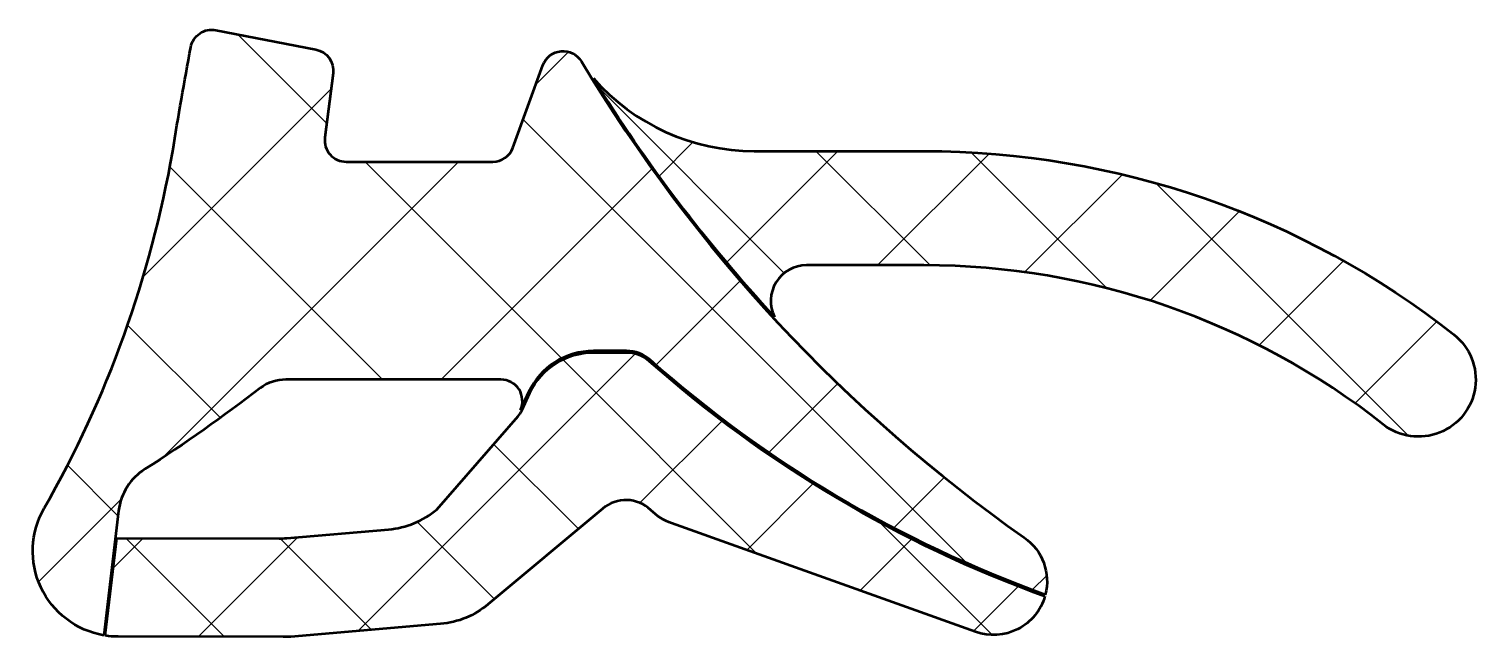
# Model space of a CAD drawing. Extents: x -2.6 to 17.7, y -8.8 to -0.3.
import ezdxf

# ---------------------------------------------------------------- set-up
doc = ezdxf.new("R2010")
doc.units = 0
for name, color, linetype, lineweight in [('0S-Alu contour', 7, 'Continuous', 50), ('0S-EPDM contour', 22, 'Continuous', 50), ('0S-EPDM hatch', 25, 'Continuous', 25), ('0S-PT contour', 91, 'Continuous', 50), ('0S-PT hatch', 103, 'Continuous', 25)]:
    doc.layers.add(name, color=color, linetype=linetype, lineweight=lineweight)
pattern_1 = [(135, (0, 0), (-1.077630734528298, -1.077630734528298), []), (225, (0, 0), (1.077630734528298, -1.077630734528298), [])]

# ---------------------------------------------------------------- blocks, each defined once
blk = doc.blocks.new('284836__F780E722_7C8A_4C89_8936_263770B35945_')
at = {"layer": '0S-EPDM hatch'}
h = blk.add_hatch(dxfattribs=at)
h.set_pattern_fill('ANSI37', color=256, scale=0.625, angle=90, style=0)
h.set_pattern_definition([(135, (0, 0), (-1.403165018917055, -1.403165018917055), []), (225, (0, 0), (1.403165018917055, -1.403165018917055), [])])
edge = h.paths.add_edge_path()
edge.add_ellipse((0.0066287851986198, -0.6001346944605435), major_axis=(-0.300000000000189, 0), ratio=1, start_angle=258.99999999999943, end_angle=349.4282559009616, ccw=False)
edge.add_line((0.0638714838116221, -0.3056465394260593), (1.463871483811621, -0.5777789722188585))
edge.add_ellipse((1.406628785198658, -0.8722671272531567), major_axis=(-0.2999999999999992, 0), ratio=1, start_angle=172.7861533891374, end_angle=259, ccw=False)
edge.add_line((1.704254100156307, -0.909939025219139), (1.59001723348322, -1.81246279649437))
edge.add_arc((1.88764254844087, -1.850134694460351), 0.2999999999999999, 172.7861533891375, 269.9999999999999)
edge.add_line((1.88764254844087, -2.150134694460351), (3.94197098859581, -2.150134694460351))
edge.add_arc((3.941970988595811, -1.850134694460352), 0.2999999999999989, 269.9999999999999, 339.9999999999999)
edge.add_line((4.223878774831582, -1.952740737458053), (4.644341588398478, -0.7975286514626503))
edge.add_ellipse((4.926055911710218, -0.9000642797145691), major_axis=(-0.2997941210564465, 0), ratio=1, start_angle=210.9819483847177, end_angle=339.99999999999994, ccw=False)
edge.add_arc((24.04432783799289, 10.57915592002967), 22.00000000000002, 210.9819483847178, 234.8731947861731)
edge.add_ellipse((10.95425193811576, -8.027628136745356), major_axis=(-0.7500000000000213, 0), ratio=1, start_angle=165.5350311768498, end_angle=234.873194786172, ccw=False)
edge.add_ellipse((17.53798941652237, 7.945700638908931), major_axis=(-17.18946467471557, 0), ratio=1, start_angle=48.48636181836201, end_angle=70.07670919505159, ccw=False)
edge.add_arc((5.813442227002623, -5.300134694460307), 0.4999999999999582, 48.48636181835979, 90.0000000000001)
edge.add_line((5.813442227002622, -4.800134694460349), (5.350444809595384, -4.800134694460351))
edge.add_arc((5.350444809595383, -5.800134694460353), 1.000000000000001, 89.99999999999994, 154.9999999999999)
edge.add_line((4.444137022558732, -5.37751643271965), (4.328187283093511, -5.626699517641694))
edge.add_arc((4.056192086329182, -5.500134858525759), 0.2999999999999985, 335.0465243954098, 450.0000000000003)
edge.add_line((4.05619208632918, -5.20013485852576), (1.044715687351972, -5.20013485852576))
edge.add_arc((1.044715687351969, -5.800134858525755), 0.5999999999999944, 89.99999999999969, 126.5396937592168)
edge.add_ellipse((-13.05415337706931, 12.51158042418751), major_axis=(-22.51064355945228, 0), ratio=1, start_angle=122.60318336249239, end_angle=127.6221089914774, ccw=False)
edge.add_arc((-0.5055158769443472, -7.133077117963988), 0.8000000000000032, 121.6267472179702, 173.2017065308404)
edge.add_line((-1.299891104367384, -7.03837760341084), (-1.507886050239076, -8.783117618281201))
edge.add_ellipse((-1.3012807400394, -7.601037144794005), major_axis=(-1.200000000001006, 0), ratio=1, start_angle=-30.000000000008527, end_angle=80.08592502203072, ccw=False)
edge.add_arc((-15.64856765944909, 0.6109726993719234), 15.33124456596037, 330.2310872461011, 350.1818563130194)
edge.add_ellipse((58.69327780865347, -11.55308983904098), major_axis=(-60.00000000001163, 0), ratio=1, start_angle=349.4282559009546, end_angle=350.84170693443593, ccw=False)
at = {"layer": '0S-EPDM contour', "color": 7}
for points in [[(0.0638714838116221, -0.3056465394260593), (1.463871483811621, -0.5777789722188585)], [(4.223878774831582, -1.952740737458053), (4.644341588398478, -0.7975286514626503)], [(1.704254100156307, -0.909939025219139), (1.59001723348322, -1.81246279649437)], [(1.88764254844087, -2.150134694460351), (3.94197098859581, -2.150134694460351)], [(5.813442227002622, -4.800134694460349), (5.350444809595384, -4.800134694460351)], [(4.05619208632918, -5.20013485852576), (1.044715687351972, -5.20013485852576)], [(4.444137022558732, -5.37751643271965), (4.328187283093511, -5.626699517641694)], [(-1.299891104367384, -7.03837760341084), (-1.507886050239076, -8.783117618281201)]]:
    blk.add_lwpolyline(points, dxfattribs=at)
at = {"layer": '0S-EPDM contour', "color": 7, "extrusion": (0, 0, -1)}
for centre, radius, start, end in [((-0.0066287851986198, -0.6001346944605435), 0.300000000000189, 10.5717440990384, 101.0000000000006), ((-58.69327780865347, -11.55308983904098), 60.00000000001163, 9.15829306556406, 10.57174409904541), ((-1.406628785198658, -0.8722671272531567), 0.2999999999999992, 101, 187.2138466108627), ((-4.926055911710218, -0.9000642797145691), 0.2997941210564465, 20.00000000000007, 149.0180516152823), ((-17.53798941652237, 7.945700638908931), 17.18946467471557, 289.9232908049484, 311.513638181638), ((13.05415337706931, 12.51158042418751), 22.51064355945229, 232.3778910085226, 237.3968166375076), ((1.3012807400394, -7.601037144794005), 1.200000000001006, 279.9140749779693, 30.0000000000085), ((-10.95425193811576, -8.027628136745356), 0.7500000000000213, 125.126805213828, 194.4649688231503)]:
    blk.add_arc(centre, radius, start, end, dxfattribs=at)
at = {"layer": '0S-EPDM contour', "color": 7}
for centre, radius, start, end in [((24.04432783799289, 10.57915592002967), 22.00000000000002, 210.9819483847178, 234.8731947861731), ((1.88764254844087, -1.850134694460351), 0.2999999999999999, 172.7861533891375, 269.9999999999999), ((-15.64856765944909, 0.6109726993719234), 15.33124456596037, 330.2310872461011, 350.1818563130194), ((3.941970988595811, -1.850134694460352), 0.2999999999999989, 269.9999999999999, 339.9999999999999), ((5.350444809595383, -5.800134694460353), 1.000000000000001, 89.99999999999994, 154.9999999999999), ((5.813442227002623, -5.300134694460307), 0.4999999999999582, 48.48636181835979, 90.0000000000001), ((1.044715687351969, -5.800134858525755), 0.5999999999999944, 89.99999999999969, 126.5396937592168), ((4.056192086329182, -5.500134858525759), 0.2999999999999985, 335.0465243954098, 90.00000000000033), ((-0.5055158769443472, -7.133077117963988), 0.8000000000000032, 121.6267472179702, 173.2017065308404)]:
    blk.add_arc(centre, radius, start, end, dxfattribs=at)
blk = doc.blocks.new('284836__2F0A82F5_E147_4EB4_8FF5_7E5917CC4730_')
at = {"layer": '0S-PT hatch'}
h = blk.add_hatch(dxfattribs=at)
h.set_pattern_fill('ANSI37', color=256, scale=0.48, angle=90, style=0)
h.set_pattern_definition(pattern_1)
edge = h.paths.add_edge_path()
edge.add_line((7.602786060648238, -2.000134872925179), (9.980051161898155, -2.000134872925178))
edge.add_ellipse((9.98005116189815, -14.00013487292518), major_axis=(-12, 0), ratio=1, start_angle=231.7867892982618, end_angle=270, ccw=False)
edge.add_ellipse((16.90825439217366, -5.200134872925183), major_axis=(-0.7999999999999968, 0), ratio=1, start_angle=51.78678929826208, end_angle=231.7867892982621, ccw=False)
edge.add_arc((9.980051161898155, -14.00013487292517), 10.39999999999999, 51.78678929826173, 90)
edge.add_line((9.980051161898157, -3.600134872925176), (8.335463403672007, -3.600134872925179))
edge.add_arc((8.335463403672009, -4.10013487292513), 0.4999999999999503, 90.00000000000018, 206.6137982899289)
edge.add_ellipse((24.04432783799519, 10.57915592003134), major_axis=(-21.98000000000288, 0), ratio=1, start_angle=31.73280451299962, end_angle=42.69052481829482, ccw=False)
edge.add_arc((7.602786060648237, 0.9998651270748293), 3.000000000000009, 221.3324540675215, 270)
at = {"layer": '0S-PT contour', "color": 7}
for points in [[(7.602786060648238, -2.000134872925179), (9.980051161898155, -2.000134872925178)], [(9.980051161898157, -3.600134872925176), (8.335463403672007, -3.600134872925179)]]:
    blk.add_lwpolyline(points, dxfattribs=at)
at = {"layer": '0S-PT contour', "color": 7, "extrusion": (0, 0, -1)}
for centre, radius, start, end in [((-24.04432783799519, 10.57915592003134), 21.98000000000288, 317.3094751817052, 328.2671954870004), ((-9.98005116189815, -14.00013487292518), 12, 90.00000000000003, 128.2132107017382), ((-16.90825439217366, -5.200134872925183), 0.7999999999999968, 128.2132107017379, 308.2132107017379)]:
    blk.add_arc(centre, radius, start, end, dxfattribs=at)
at = {"layer": '0S-PT contour', "color": 7}
for centre, radius, start, end in [((7.602786060648237, 0.9998651270748293), 3.000000000000009, 221.3324540675215, 270), ((8.335463403672009, -4.10013487292513), 0.4999999999999503, 90.00000000000018, 206.6137982899289), ((9.980051161898155, -14.00013487292517), 10.39999999999999, 51.78678929826173, 90)]:
    blk.add_arc(centre, radius, start, end, dxfattribs=at)
blk = doc.blocks.new('284836__AEE07AC4_2016_412D_9612_5E67F5391A2A_')
at = {"layer": '0S-PT hatch'}
h = blk.add_hatch(dxfattribs=at)
h.set_pattern_fill('ANSI37', color=256, scale=0.48, angle=90, style=0)
h.set_pattern_definition(pattern_1)
edge = h.paths.add_edge_path()
edge.add_arc((5.806628785197399, -7.387871703876776), 0.5000000000000019, 45.62953553115839, 130.8602214073515)
edge.add_line((5.479520839431621, -7.009717777787288), (3.877479966569392, -8.348047851412632))
edge.add_ellipse((3.108141061017902, -7.427114819968528), major_axis=(-1.199999999999997, 0), ratio=1, start_angle=94.87506891317969, end_angle=129.8750689131796, ccw=False)
edge.add_line((3.21012111195779, -8.622773663121661), (1.111894495775139, -8.801735461821252))
edge.add_ellipse((1.009914444835164, -7.606076618667382), major_axis=(-1.200000000000738, 0), ratio=1, start_angle=89.87506891318088, end_angle=94.87506891318088, ccw=False)
edge.add_line((1.00729789634481, -8.806073766028895), (-1.303897288529803, -8.801034292155785))
edge.add_ellipse((-1.301280740039432, -7.601037144794021), major_axis=(-1.200000000000988, 0), ratio=1, start_angle=81.04187866512422, end_angle=89.87506891317997, ccw=False)
edge.add_line((-1.48813574192357, -8.786400046302774), (-1.325361007361081, -7.42098421078403))
edge.add_line((-1.325361007361081, -7.42098421078403), (0.9491817523436232, -7.425943765427372))
edge.add_arc((0.9518419099754908, -6.205946665607074), 1.22000000000351, 269.8750689131808, 274.875068913181)
edge.add_line((1.055521628431367, -7.421533156149592), (2.479308672462583, -7.300095610557609))
edge.add_arc((2.375628954007019, -6.084509120018586), 1.220000000000001, 274.8750689131802, 309.9502968253578)
edge.add_line((3.159018814633149, -7.019763270647267), (4.29537281507932, -5.712720321327293))
edge.add_arc((4.056192086329153, -5.500134858525758), 0.3200000000000057, 318.3690875338399, 335.04652439541)
edge.add_line((4.346320296211112, -5.635137161582756), (4.462270035676334, -5.385954076660712))
edge.add_ellipse((5.350436684382566, -5.800121951850676), major_axis=(-0.9799872574240076, 0), ratio=1, start_angle=269.99952495259777, end_angle=334.99952495259765, ccw=False)
edge.add_line((5.350444809595362, -4.820134694460351), (5.8134422270026, -4.82013469446035))
edge.add_ellipse((5.813442227002601, -5.30013469446031), major_axis=(-0.4799999999999596, 0), ratio=1, start_angle=228.4863618183618, end_angle=270.0000000000002, ccw=False)
edge.add_arc((17.53798941652241, 7.945700638909004), 17.20946467471566, 228.4863618183619, 250.082173963122)
edge.add_ellipse((10.95425193811575, -8.027628136745335), major_axis=(-0.7500000000000239, 0), ratio=1, start_angle=70.32011992538139, end_angle=164.0019670069107, ccw=False)
edge.add_line((10.70167846423252, -8.733819782327888), (6.446300504878585, -7.21185956005203))
edge.add_ellipse((6.715712210354022, -6.458588471430686), major_axis=(-0.7999999999999798, 0), ratio=1, start_angle=45.62953553115841, end_angle=70.320119925381, ccw=False)
at = {"layer": '0S-PT contour', "color": 7}
for points in [[(5.350444809595362, -4.820134694460351), (5.8134422270026, -4.82013469446035)], [(4.346320296211112, -5.635137161582756), (4.462270035676334, -5.385954076660712)], [(3.159018814633149, -7.019763270647267), (4.29537281507932, -5.712720321327293)], [(5.479520839431621, -7.009717777787288), (3.877479966569392, -8.348047851412632)], [(1.055521628431367, -7.421533156149592), (2.479308672462583, -7.300095610557609)], [(10.70167846423252, -8.733819782327888), (6.446300504878585, -7.21185956005203)], [(-1.48813574192357, -8.786400046302774), (-1.325361007361081, -7.42098421078403), (0.9491817523436232, -7.425943765427372)], [(3.21012111195779, -8.622773663121661), (1.111894495775139, -8.801735461821252)], [(1.00729789634481, -8.806073766028895), (-1.303897288529803, -8.801034292155785)]]:
    blk.add_lwpolyline(points, dxfattribs=at)
at = {"layer": '0S-PT contour', "color": 7, "extrusion": (0, 0, -1)}
for centre, radius, start, end in [((-5.350436684382566, -5.800121951850676), 0.9799872574240078, 25.00047504740232, 90.00047504740223), ((-5.813442227002601, -5.30013469446031), 0.4799999999999596, 89.9999999999998, 131.5136381816382), ((-6.715712210354022, -6.458588471430686), 0.7999999999999798, 289.679880074619, 314.3704644688416), ((-10.95425193811575, -8.027628136745335), 0.750000000000024, 195.9980329930893, 289.6798800746186), ((-3.108141061017902, -7.427114819968528), 1.199999999999997, 230.1249310868204, 265.1249310868203), ((1.301280740039432, -7.601037144794021), 1.200000000000988, 270.12493108682, 278.9581213348758), ((-1.009914444835164, -7.606076618667382), 1.200000000000738, 265.1249310868191, 270.1249310868191)]:
    blk.add_arc(centre, radius, start, end, dxfattribs=at)
at = {"layer": '0S-PT contour', "color": 7}
for centre, radius, start, end in [((17.53798941652241, 7.945700638909004), 17.20946467471566, 228.4863618183619, 250.082173963122), ((4.056192086329153, -5.500134858525758), 0.3200000000000057, 318.3690875338399, 335.04652439541), ((5.806628785197399, -7.387871703876776), 0.5000000000000019, 45.62953553115839, 130.8602214073515), ((2.375628954007019, -6.084509120018586), 1.220000000000001, 274.8750689131802, 309.9502968253578), ((0.9518419099754908, -6.205946665607074), 1.22000000000351, 269.8750689131808, 274.875068913181)]:
    blk.add_arc(centre, radius, start, end, dxfattribs=at)
blk = doc.blocks.new('284836__C3881198_430E_4855_9EC4_F98B838116C7_')
at = {"layer": '0S-EPDM contour', "color": 7}
blk.add_blockref('284836__F780E722_7C8A_4C89_8936_263770B35945_', (0, 0), dxfattribs=at)
at = {"layer": '0S-PT contour', "color": 7}
for name in ['284836__2F0A82F5_E147_4EB4_8FF5_7E5917CC4730_', '284836__AEE07AC4_2016_412D_9612_5E67F5391A2A_']:
    blk.add_blockref(name, (0, 0), dxfattribs=at)

msp = doc.modelspace()

# ---------------------------------------------------------------- block references
at = {"layer": '0S-Alu contour', "color": 7}
msp.add_blockref('284836__C3881198_430E_4855_9EC4_F98B838116C7_', (0, 0), dxfattribs=at)

doc.saveas('drawing.dxf')
